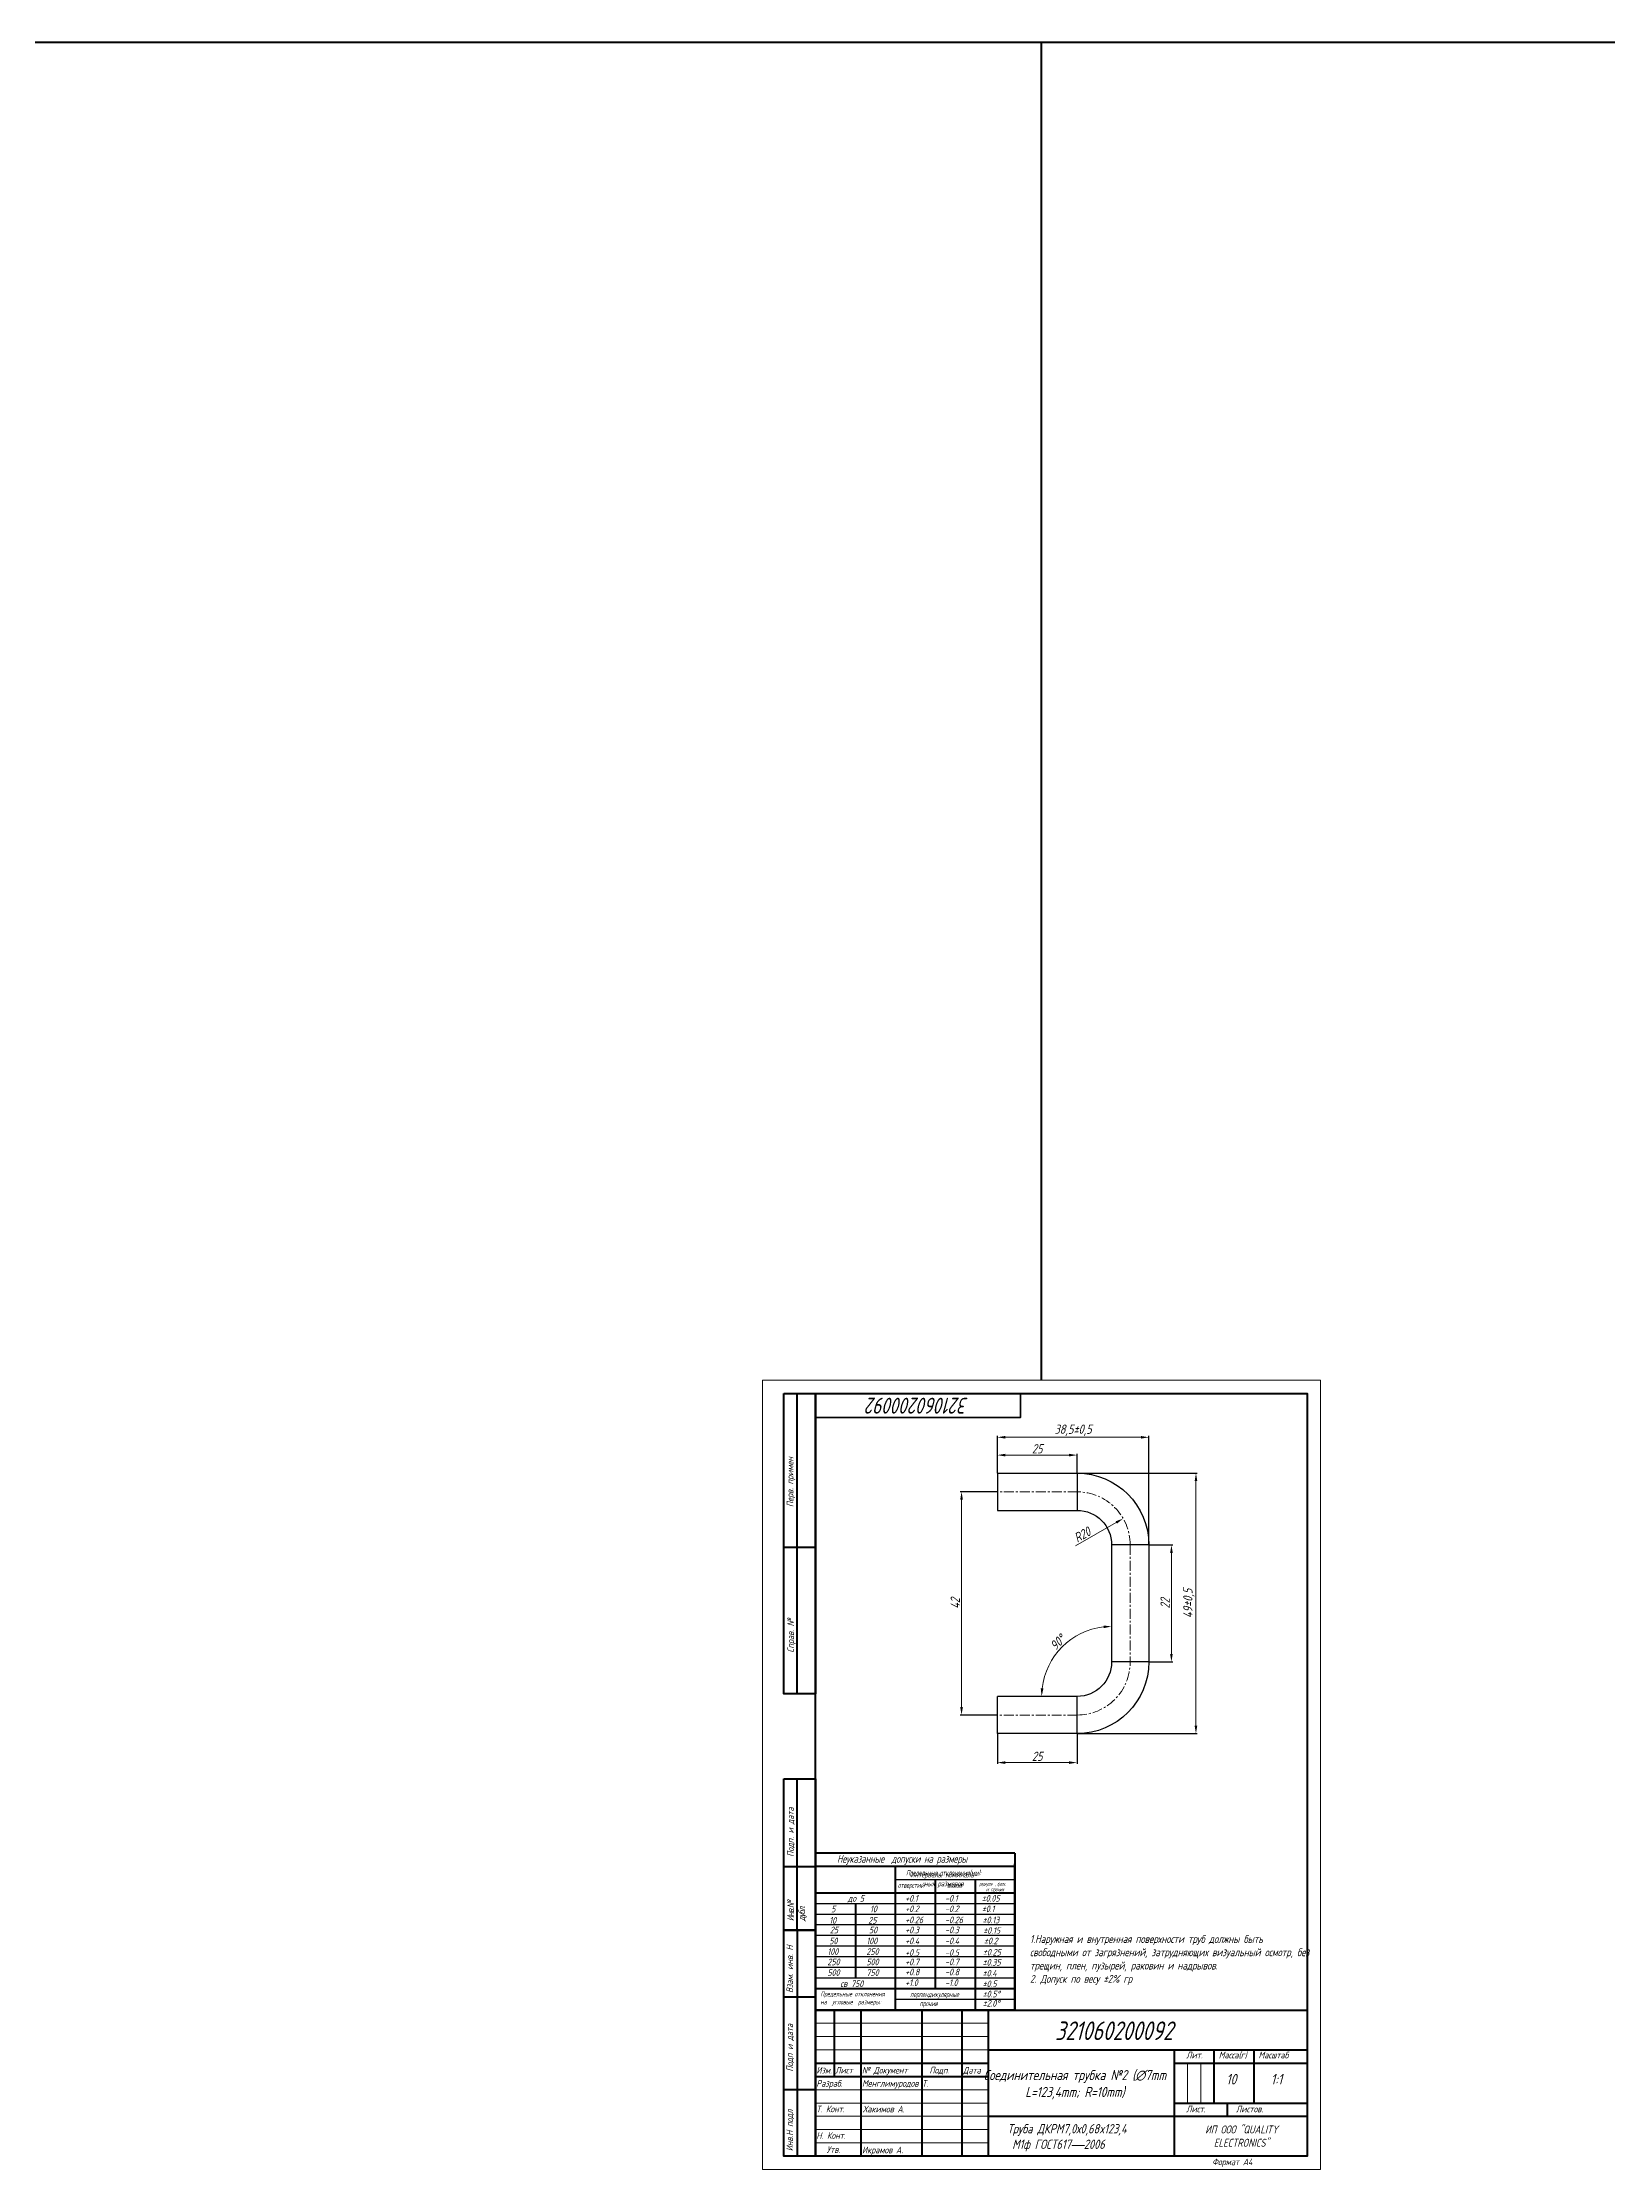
# Model space of a CAD drawing. Header units: millimetres. Extents: x 937859 to 970574, y 987894 to 996517.
# Drawn here: x 965967 to 966556, y 991217 to 992018 of the extents above; entities that cross this region are included whole.
import ezdxf

# ---------------------------------------------------------------- set-up
doc = ezdxf.new("R2010")
doc.units = ezdxf.units.MM
doc.header["$LTSCALE"] = 0.5
doc.linetypes.add('CENTER', pattern=[0.6, 0.375, -0.075, 0.075, -0.075])
doc.linetypes.add('K5LT_BASIC', pattern=[0])
doc.layers.add('DIM', color=4, linetype='Continuous')
doc.layers.add('MD_Visible', color=7, linetype='Continuous', lineweight=25)
doc.layers.add('MD_Visible Narrow', color=7, linetype='Continuous', lineweight=25)
doc.styles.get("Standard").update_dxf_attribs({"font": 'GOST_A.TTF', "oblique": 15})
doc.dimstyles.new('ГОСТ-1', dxfattribs={"dimtxt": 2.5, "dimasz": 3, "dimexe": 0.5, "dimexo": 0, "dimtad": 1, "dimzin": 0, "dimtxsty": 'Standard', "dimcen": 0.09, "dimadec": 0, "dimazin": 0, "dimtfac": 1, "dimtofl": 0, "dimtmove": 0, "dimatfit": 3, "dimfxl": 1, "dimtolj": 1, "dimtzin": 0, "dimlwd": 5, "dimarcsym": 0})

# ---------------------------------------------------------------- blocks, each defined once
blk = doc.blocks.new('*D22')
at = {"color": 0, "lineweight": -2, "transparency": 16777216}
for p, q in [((966326.44, 991479.2), (966326.44, 991493.21)), ((966383.44, 991452.2), (966383.44, 991493.21))]:
    blk.add_line(p, q, dxfattribs=at)
at = {"color": 0, "lineweight": 5, "transparency": 16777216}
blk.add_line((966329.44, 991492.71), (966380.44, 991492.71), dxfattribs=at)
at = {"color": 0, "transparency": 16777216}
for points in [[(966329.44, 991493.21), (966329.44, 991492.21), (966326.44, 991492.71)], [(966380.44, 991493.21), (966380.44, 991492.21), (966383.44, 991492.71)]]:
    blk.add_solid(points, dxfattribs=at)
at = {"layer": 'Defpoints', "color": 0, "transparency": 16777216}
for p in [(966383.44, 991492.71), (966326.44, 991479.2), (966383.44, 991452.2)]:
    blk.add_point(p, dxfattribs=at)
at = {"color": 0, "lineweight": 5, "transparency": 16777216, "insert": (966354.94, 991495.35), "char_height": 3.5, "attachment_point": 5}
blk.add_mtext('\\A1;38,5%%P0,5', dxfattribs=at)
blk = doc.blocks.new('*D23')
at = {"color": 0, "lineweight": -2, "transparency": 16777216}
for p, q in [((966356.44, 991479.2), (966401.68, 991479.2)), ((966356.44, 991381.2), (966401.68, 991381.2))]:
    blk.add_line(p, q, dxfattribs=at)
at = {"color": 0, "lineweight": 5, "transparency": 16777216}
blk.add_line((966401.18, 991476.2), (966401.18, 991384.2), dxfattribs=at)
at = {"color": 0, "transparency": 16777216}
for points in [[(966400.68, 991476.2), (966401.68, 991476.2), (966401.18, 991479.2)], [(966400.68, 991384.2), (966401.68, 991384.2), (966401.18, 991381.2)]]:
    blk.add_solid(points, dxfattribs=at)
at = {"layer": 'Defpoints', "color": 0, "transparency": 16777216}
for p in [(966356.44, 991479.2), (966356.44, 991381.2), (966401.18, 991381.2)]:
    blk.add_point(p, dxfattribs=at)
at = {"color": 0, "lineweight": 5, "transparency": 16777216, "insert": (966398.54, 991430.2), "char_height": 3.5, "attachment_point": 5, "rotation": 90}
blk.add_mtext('\\A1;49%%P0,5', dxfattribs=at)
blk = doc.blocks.new('*D24')
at = {"color": 0, "lineweight": -2, "transparency": 16777216}
for p, q in [((966326.44, 991472.2), (966312.47, 991472.2)), ((966326.44, 991388.2), (966312.47, 991388.2))]:
    blk.add_line(p, q, dxfattribs=at)
at = {"color": 0, "lineweight": 5, "transparency": 16777216}
blk.add_line((966312.97, 991469.2), (966312.97, 991391.2), dxfattribs=at)
at = {"color": 0, "transparency": 16777216}
for points in [[(966312.47, 991469.2), (966313.47, 991469.2), (966312.97, 991472.2)], [(966312.47, 991391.2), (966313.47, 991391.2), (966312.97, 991388.2)]]:
    blk.add_solid(points, dxfattribs=at)
at = {"layer": 'Defpoints', "color": 0, "transparency": 16777216}
for p in [(966326.44, 991472.2), (966312.97, 991388.2), (966326.44, 991388.2)]:
    blk.add_point(p, dxfattribs=at)
at = {"color": 0, "lineweight": 5, "transparency": 16777216, "insert": (966310.59, 991430.2), "char_height": 3.5, "attachment_point": 5, "rotation": 90}
blk.add_mtext('\\A1;42', dxfattribs=at)
blk = doc.blocks.new('*D25')
at = {"color": 0, "lineweight": -2, "transparency": 16777216}
for p, q in [((966383.44, 991452.2), (966392.45, 991452.2)), ((966383.44, 991408.2), (966392.45, 991408.2))]:
    blk.add_line(p, q, dxfattribs=at)
at = {"color": 0, "lineweight": 5, "transparency": 16777216}
blk.add_line((966391.95, 991449.2), (966391.95, 991411.2), dxfattribs=at)
at = {"color": 0, "transparency": 16777216}
for points in [[(966391.45, 991449.2), (966392.45, 991449.2), (966391.95, 991452.2)], [(966391.45, 991411.2), (966392.45, 991411.2), (966391.95, 991408.2)]]:
    blk.add_solid(points, dxfattribs=at)
at = {"layer": 'Defpoints', "color": 0, "transparency": 16777216}
for p in [(966383.44, 991452.2), (966383.44, 991408.2), (966391.95, 991408.2)]:
    blk.add_point(p, dxfattribs=at)
at = {"color": 0, "lineweight": 5, "transparency": 16777216, "insert": (966389.57, 991430.2), "char_height": 3.5, "attachment_point": 5, "rotation": 90}
blk.add_mtext('\\A1;22', dxfattribs=at)
blk = doc.blocks.new('*D26')
at = {"color": 0, "lineweight": -2, "transparency": 16777216}
for p, q in [((966326.44, 991381.2), (966326.44, 991369.78)), ((966356.44, 991381.2), (966356.44, 991369.78))]:
    blk.add_line(p, q, dxfattribs=at)
at = {"color": 0, "lineweight": 5, "transparency": 16777216}
blk.add_line((966353.44, 991370.28), (966329.44, 991370.28), dxfattribs=at)
at = {"color": 0, "transparency": 16777216}
for points in [[(966329.44, 991370.78), (966329.44, 991369.78), (966326.44, 991370.28)], [(966353.44, 991370.78), (966353.44, 991369.78), (966356.44, 991370.28)]]:
    blk.add_solid(points, dxfattribs=at)
at = {"layer": 'Defpoints', "color": 0, "transparency": 16777216}
for p in [(966326.44, 991381.2), (966356.44, 991381.2), (966326.44, 991370.28)]:
    blk.add_point(p, dxfattribs=at)
at = {"color": 0, "lineweight": 5, "transparency": 16777216, "insert": (966341.44, 991372.65), "char_height": 3.5, "attachment_point": 5}
blk.add_mtext('\\A1;25', dxfattribs=at)
blk = doc.blocks.new('*D27')
at = {"color": 0, "lineweight": -2, "transparency": 16777216}
for p, q in [((966326.44, 991479.2), (966326.44, 991486.5)), ((966356.44, 991479.2), (966356.44, 991486.5))]:
    blk.add_line(p, q, dxfattribs=at)
at = {"color": 0, "lineweight": 5, "transparency": 16777216}
blk.add_line((966329.44, 991486), (966353.44, 991486), dxfattribs=at)
at = {"color": 0, "transparency": 16777216}
for points in [[(966329.44, 991486.5), (966329.44, 991485.5), (966326.44, 991486)], [(966353.44, 991486.5), (966353.44, 991485.5), (966356.44, 991486)]]:
    blk.add_solid(points, dxfattribs=at)
at = {"layer": 'Defpoints', "color": 0, "transparency": 16777216}
for p in [(966356.44, 991486), (966326.44, 991479.2), (966356.44, 991479.2)]:
    blk.add_point(p, dxfattribs=at)
at = {"color": 0, "lineweight": 5, "transparency": 16777216, "insert": (966341.44, 991488.38), "char_height": 3.5, "attachment_point": 5}
blk.add_mtext('\\A1;25', dxfattribs=at)
blk = doc.blocks.new('*D28')
at = {"color": 0, "lineweight": 5, "transparency": 16777216}
blk.add_arc((966369.44, 991395.2), 26.34, 96.52924, 173.47076, dxfattribs=at)
at = {"color": 0, "transparency": 16777216}
for points in [[(966366.42, 991421.87), (966366.47, 991420.87), (966369.44, 991421.54)], [(966343.77, 991398.17), (966342.77, 991398.22), (966343.1, 991395.2)]]:
    blk.add_solid(points, dxfattribs=at)
at = {"layer": 'Defpoints', "color": 0, "transparency": 16777216}
for p in [(966369.44, 991452.2), (966346.63, 991408.37), (966369.44, 991408.2), (966326.44, 991395.2), (966356.44, 991395.2)]:
    blk.add_point(p, dxfattribs=at)
at = {"color": 0, "lineweight": 5, "transparency": 16777216, "insert": (966349.14, 991415.5), "char_height": 3.5, "attachment_point": 5, "rotation": 45}
blk.add_mtext('\\A1;90°', dxfattribs=at)
blk = doc.blocks.new('*U141')
at = {"color": 0, "linetype": 'CENTER', "lineweight": 5, "ltscale": 20, "transparency": 16777216}
blk.add_line((15.2, 0), (-18.5, 0), dxfattribs=at)
blk = doc.blocks.new('*D142')
at = {"color": 0, "lineweight": 5, "transparency": 16777216}
blk.add_line((966355.89, 991451.88), (966371.2, 991460.64), dxfattribs=at)
at = {"color": 0, "transparency": 16777216}
blk.add_solid([(966370.95, 991461.08), (966371.44, 991460.21), (966373.8, 991462.13)], dxfattribs=at)
at = {"layer": 'Defpoints', "color": 0, "transparency": 16777216}
for p in [(966373.8, 991462.13), (966356.44, 991452.2)]:
    blk.add_point(p, dxfattribs=at)
at = {"color": 0, "lineweight": 5, "transparency": 16777216, "insert": (966358.37, 991456.04), "char_height": 3.5, "attachment_point": 5, "rotation": 29.77708}
blk.add_mtext('\\A1;R20', dxfattribs=at)

msp = doc.modelspace()

# ---------------------------------------------------------------- linework, layer by layer
at = {"color": 1, "lineweight": 90}
for p, q in [((965999.022, 992017.59), (965095.208, 992017.59)), ((966343.042, 992017.59), (965999.022, 992017.59)), ((966343.042, 991514.176), (966343.042, 992017.59)), ((966673.437, 992017.59), (966343.042, 992017.59))]:
    msp.add_line(p, q, dxfattribs=at)
at = {"lineweight": 5}
for p, q in [((966448.042, 991514.176), (966238.042, 991514.176)), ((966258.042, 991272.176), (966323.042, 991272.176)), ((966258.042, 991267.176), (966323.042, 991267.176)), ((966258.042, 991262.176), (966323.042, 991262.176)), ((966398.042, 991242.176), (966398.042, 991257.176)), ((966403.042, 991242.176), (966403.042, 991257.176)), ((966403.042, 991242.176), (966403.042, 991257.176)), ((966258.042, 991247.176), (966323.042, 991247.176)), ((966258.042, 991242.176), (966323.042, 991242.176)), ((966258.042, 991237.176), (966323.042, 991237.176)), ((966258.042, 991232.176), (966323.042, 991232.176)), ((966258.042, 991227.176), (966323.042, 991227.176))]:
    msp.add_line(p, q, dxfattribs=at)
at = {"linetype": 'CENTER', "lineweight": 5, "ltscale": 20}
for p, q in [((966322.941, 991472.199), (966356.441, 991472.199)), ((966376.441, 991452.199), (966376.441, 991408.199))]:
    msp.add_line(p, q, dxfattribs=at)
at = {"lineweight": 50}
for p, q in [((966258.042, 991451.176), (966246.042, 991451.176)), ((966251.042, 991307.176), (966251.042, 991222.176)), ((966258.042, 991277.176), (966323.042, 991277.176)), ((966265.042, 991277.176), (966265.042, 991252.176)), ((966275.042, 991277.176), (966275.042, 991222.176)), ((966298.042, 991277.176), (966298.042, 991222.176)), ((966313.042, 991277.176), (966313.042, 991222.176)), ((966323.042, 991277.176), (966323.042, 991222.176)), ((966258.042, 991257.176), (966323.042, 991257.176)), ((966323.042, 991262.176), (966443.042, 991262.176)), ((966393.042, 991262.176), (966393.042, 991222.176)), ((966393.042, 991257.176), (966443.042, 991257.176)), ((966408.042, 991242.176), (966408.042, 991262.176)), ((966408.042, 991242.176), (966408.042, 991262.176)), ((966423.042, 991242.176), (966423.042, 991262.176)), ((966423.042, 991242.176), (966423.042, 991262.176)), ((966258.042, 991252.176), (966323.042, 991252.176)), ((966393.042, 991242.176), (966443.042, 991242.176)), ((966413.042, 991237.176), (966413.042, 991242.176)), ((966323.042, 991237.176), (966443.042, 991237.176))]:
    msp.add_line(p, q, dxfattribs=at)
at = {"lineweight": 40}
for p, q in [((966258.042, 991336.176), (966258.042, 991277.176)), ((966333.042, 991336.176), (966258.042, 991336.176)), ((966333.042, 991331.176), (966258.042, 991331.176)), ((966288.042, 991331.176), (966288.042, 991277.176)), ((966333.042, 991336.176), (966333.042, 991277.176)), ((966333.042, 991321.176), (966258.042, 991321.176)), ((966303.042, 991326.176), (966303.042, 991285.176)), ((966318.042, 991326.176), (966318.042, 991277.176)), ((966273.042, 991317.176), (966273.042, 991289.176)), ((966333.042, 991285.176), (966258.042, 991285.176)), ((966333.042, 991277.176), (966258.042, 991277.176))]:
    msp.add_line(p, q, dxfattribs=at)
at = {"linetype": 'K5LT_BASIC', "lineweight": 40}
msp.add_line((966333.042, 991277.176), (966333.042, 991332.176), dxfattribs=at)
for p, q in [((966333.042, 991326.176), (966288.042, 991326.176)), ((966333.042, 991317.176), (966258.042, 991317.176)), ((966333.042, 991313.176), (966258.042, 991313.176)), ((966333.042, 991309.176), (966258.042, 991309.176)), ((966333.042, 991305.176), (966258.042, 991305.176)), ((966333.042, 991301.176), (966258.042, 991301.176)), ((966333.042, 991297.176), (966258.042, 991297.176)), ((966333.042, 991297.176), (966333.042, 991277.176)), ((966333.042, 991293.176), (966258.042, 991293.176)), ((966333.042, 991289.176), (966258.042, 991289.176)), ((966333.042, 991281.176), (966288.042, 991281.176)), ((966333.042, 991281.176), (966288.042, 991281.176)), ((966333.042, 991277.176), (966333.042, 991285.176)), ((966333.042, 991277.176), (966333.042, 991282.176)), ((966443.042, 991277.176), (966443.042, 991222.176))]:
    msp.add_line(p, q)
at = {"lineweight": 5}
msp.add_lwpolyline([(966238.042, 991514.176), (966448.042, 991514.176), (966448.042, 991217.176), (966238.042, 991217.176)], close=True, dxfattribs=at)
at = {"lineweight": 50}
for points in [[(966246.042, 991509.176), (966258.042, 991509.176), (966258.042, 991396.176), (966246.042, 991396.176)], [(966251.042, 991509.176), (966258.042, 991509.176), (966258.042, 991396.176), (966251.042, 991396.176)], [(966258.042, 991509.176), (966443.042, 991509.176), (966443.042, 991222.176), (966258.042, 991222.176)], [(966246.042, 991364.176), (966258.042, 991364.176), (966258.042, 991307.176), (966246.042, 991307.176)], [(966251.042, 991364.176), (966258.042, 991364.176), (966258.042, 991307.176), (966251.042, 991307.176)], [(966246.042, 991331.176), (966258.042, 991331.176), (966258.042, 991307.176), (966246.042, 991307.176)], [(966246.042, 991307.176), (966258.042, 991307.176), (966258.042, 991222.176), (966246.042, 991222.176)], [(966246.042, 991282.176), (966258.042, 991282.176), (966258.042, 991247.176), (966246.042, 991247.176)], [(966258.042, 991277.176), (966443.042, 991277.176), (966443.042, 991222.176), (966258.042, 991222.176)]]:
    msp.add_lwpolyline(points, close=True, dxfattribs=at)
at = {"lineweight": 35, "ltscale": 10}
msp.add_lwpolyline([(966258.042, 991509.176), (966335.204, 991509.176), (966335.204, 991500.162), (966258.042, 991500.162)], close=True, dxfattribs=at)
at = {"linetype": 'CENTER', "lineweight": 5, "ltscale": 20}
for centre, radius, start, end in [((966356.441, 991452.199), 20, 360, 90), ((966356.504, 991408.136), 19.937, 269.818099, 0.181901)]:
    msp.add_arc(centre, radius, start, end, dxfattribs=at)
at = {"layer": 'MD_Visible', "extrusion": (0, 1, 0)}
for p, q in [((966326.441, 991479.199), (966356.441, 991479.199)), ((966326.441, 991479.199), (966326.441, 991472.199)), ((966326.441, 991472.199), (966326.441, 991465.199)), ((966326.441, 991465.199), (966356.441, 991465.199)), ((966369.441, 991452.199), (966369.441, 991408.199)), ((966383.441, 991452.199), (966383.441, 991408.199)), ((966326.441, 991388.199), (966326.441, 991395.199)), ((966356.441, 991395.199), (966326.441, 991395.199)), ((966326.441, 991381.199), (966326.441, 991388.199)), ((966356.441, 991381.199), (966326.441, 991381.199))]:
    msp.add_line(p, q, dxfattribs=at)
at = {"layer": 'MD_Visible', "extrusion": (1.22465e-16, 0, -1)}
for centre, radius, start, end in [((-966356.441, 991452.199), 27, 90, 180), ((-966356.441, 991452.199), 13, 90, 180), ((-966356.441, 991408.199), 13, 180, 270), ((-966356.441, 991408.199), 27, 180, 270)]:
    msp.add_arc(centre, radius, start, end, dxfattribs=at)
at = {"layer": 'MD_Visible Narrow', "extrusion": (0, 1, 0)}
for p, q in [((966356.441, 991479.199), (966356.441, 991472.199)), ((966356.441, 991472.199), (966356.441, 991465.199)), ((966376.441, 991452.199), (966369.441, 991452.199)), ((966383.441, 991452.199), (966376.441, 991452.199)), ((966376.441, 991408.199), (966369.441, 991408.199)), ((966383.441, 991408.199), (966376.441, 991408.199)), ((966356.441, 991388.199), (966356.441, 991395.199)), ((966356.441, 991381.199), (966356.441, 991388.199))]:
    msp.add_line(p, q, dxfattribs=at)

# ---------------------------------------------------------------- block references
at = {"linetype": 'CENTER', "lineweight": 5, "ltscale": 20}
msp.add_blockref('*U141', (966341.441, 991388.199), dxfattribs=at)

# ---------------------------------------------------------------- texts
at = {"attachment_point": 1}
for s, width, gutter_width, insert, char_height, rotation in [('{\\W0.965;321060200092}', 404.10291, 1.108, (966315.599, 991501.607), 6, 180), ('Взам. инв. Н', 90.13677, 0.374, (966247.079, 991283.601), 2.5, 90), ('Подп и дата', 92.26353, 0.374, (966247.079, 991253.996), 2.5, 90), ('Инв.Н подл', 108.8322, 0.374, (966247.062, 991224.03), 2.5, 90)]:
    msp.add_mtext_dynamic_manual_height_columns(s, width=width, gutter_width=gutter_width, heights=[0], dxfattribs=dict(at, insert=insert, char_height=char_height, rotation=rotation))
for s, width, gutter_width, insert, char_height in [('{\\W0.8;Неуказанные  допуски на размеры}', 250.74972, 0.0899, (966266.122, 991335.576), 3), ('{\\W0.8;Предельные отклонения(мм):}', 157.51686, 0.0899, (966292.086, 991329.829), 2), ('\\pxqc;{\\W0.9;Интервалы номиналь-\\Pных размеров}', 131.39297, 0.0899, (966240.578, 991329.087), 2), ('{\\W0.8;валов}', 0.98749, 0.0899, (966307.548, 991325.167), 2), ('{\\W0.6;радиусов  , фасок}', 37.34153, 0.0899, (966319.652, 991325.483), 1.5), ('{\\W0.8;и прочих}', 81.59898, 0.0899, (966322.173, 991323.339), 1.5), ('5', 35.51177, 0.0899, (966263.885, 991316.46), 2.5), ('до 5', 35.51177, 0.0899, (966270.12, 991320.442), 2.5), ('10', 35.51177, 0.0899, (966278.494, 991316.46), 2.5), ('+0.1', 35.51177, 0.0899, (966291.737, 991320.442), 2.5), ('+0.2', 35.51177, 0.0899, (966291.737, 991316.514), 2.5), ('-0.1', 35.51177, 0.0899, (966306.737, 991320.442), 2.5), ('-0.2', 35.51177, 0.0899, (966306.737, 991316.514), 2.5), ('%%P0.05', 35.51177, 0.0899, (966320.542, 991320.442), 2.5), ('%%P0.1', 35.51177, 0.0899, (966320.59, 991316.497), 2.5), ('25', 35.51177, 0.0899, (966263.398, 991308.546), 2.5), ('10', 35.51177, 0.0899, (966263.174, 991312.176), 2.5), ('25', 35.51177, 0.0899, (966277.849, 991312.176), 2.5), ('50', 35.51177, 0.0899, (966278.104, 991308.546), 2.5), ('+0.26', 35.51177, 0.0899, (966291.737, 991312.345), 2.5), ('+0.3', 35.51177, 0.0899, (966291.737, 991308.558), 2.5), ('-0.26', 35.51177, 0.0899, (966306.737, 991312.345), 2.5), ('-0.3', 35.51177, 0.0899, (966306.737, 991308.558), 2.5), ('%%P0.13', 35.51177, 0.0899, (966320.874, 991312.304), 2.5), ('%%P0.15', 35.51177, 0.0899, (966321.127, 991308.357), 2.5), ('100', 35.51177, 0.0899, (966262.454, 991300.406), 2.5), ('50', 35.51177, 0.0899, (966263.157, 991304.442), 2.5), ('250', 35.51177, 0.0899, (966277.13, 991300.406), 2.5), ('100', 35.51177, 0.0899, (966277.13, 991304.442), 2.5), ('+0.4', 35.51177, 0.0899, (966291.737, 991304.442), 2.5), ('+0.5', 35.51177, 0.0899, (966291.737, 991300.075), 2.5), ('-0.4', 35.51177, 0.0899, (966306.737, 991304.442), 2.5), ('-0.5', 35.51177, 0.0899, (966306.737, 991300.075), 2.5), ('%%P0.25', 35.51177, 0.0899, (966320.992, 991300.18), 2.5), ('%%P0.2', 35.51177, 0.0899, (966321.38, 991304.416), 2.5), ('250', 35.51177, 0.0899, (966262.454, 991296.52), 2.5), ('500', 35.51177, 0.0899, (966262.454, 991292.52), 2.5), ('500', 35.51177, 0.0899, (966277.13, 991296.52), 2.5), ('750', 35.51177, 0.0899, (966277.13, 991292.52), 2.5), ('+0.7', 35.51177, 0.0899, (966291.737, 991296.519), 2.5), ('+0.8', 35.51177, 0.0899, (966291.737, 991292.717), 2.5), ('+1.0', 35.51177, 0.0899, (966291.737, 991288.717), 2.5), ('-0.7', 35.51177, 0.0899, (966306.737, 991296.519), 2.5), ('-0.8', 35.51177, 0.0899, (966306.737, 991292.717), 2.5), ('-1.0', 35.51177, 0.0899, (966306.737, 991288.717), 2.5), ('%%P0.35', 35.51177, 0.0899, (966320.882, 991296.389), 2.5), ('%%P0.4', 35.51177, 0.0899, (966320.882, 991292.289), 2.5), ('{\\W0.9;Предельные отклонения\\Pна  угловые  размеры:}', 129.19549, 0.0899, (966259.863, 991284.112), 1.8), (' св 750', 131.66195, 0.0899, (966265.902, 991288.32), 2.5), ('%%P0.5', 35.51177, 0.0899, (966320.882, 991288.289), 2.5), ('%%P0.5%%D', 35.51177, 0.0899, (966320.907, 991284.442), 2.5), ('%%P2.0%%D', 35.51177, 0.0899, (966320.907, 991280.937), 2.5), ('{\\W0.965;321060200092}', 508.18614, 1.108, (966348.159, 991272.879), 7), ('Лит.', 0.23861, 0.374, (966397.512, 991261.469), 2.5), ('Масса(г)', 0.33367, 0.374, (966409.751, 991261.469), 2.5), ('Масштаб', 0.23861, 0.374, (966424.729, 991261.469), 2.5), ('Разраб.', 0.08077, 0.374, (966258.333, 991250.817), 2.5), ('Изм.', 0.08077, 0.374, (966258.333, 991255.783), 2.5), ('Лист', 0.08077, 0.374, (966265.425, 991255.783), 2.5), ('№ Документ', 21.07549, 0.374, (966275.482, 991255.783), 2.5), ('Менглимуродов Т.', 132.77092, 0.374, (966275.516, 991250.817), 2.5), ('Подп.', 0.08077, 0.374, (966300.882, 991255.783), 2.5), ('Дата', 0.08077, 0.374, (966313.551, 991255.783), 2.5), ('\\pxqc;Соединительная трубка №2 (∅7mm L=123,4mm; R=10mm)', 69.91669, 1.108, (966320.682, 991254.587), 3.8), ('10', 45.31924, 0.374, (966412.579, 991253.155), 4), ('1:1', 0.78366, 0.374, (966429.366, 991253.155), 4), ('Т. Конт.', 51.95426, 0.374, (966258.333, 991241.209), 2.5), ('{\\fGOST type A|b0|i0|c204|p34;Хакимов А.}', 85.95293, 0.374, (966275.818, 991241.138), 2.5), ('Лист.', 0.23861, 0.374, (966397.512, 991241.195), 2.5), ('Листов.', 0.23861, 0.374, (966416.247, 991241.195), 2.5), ('\\pxqc;ИП ООО "QUALITY \\PELECTRONICS"', 30.17947, 0.187, (966403.233, 991233.731), 3), ('Н. Конт.', 57.06286, 0.374, (966258.333, 991231.208), 2.5), ('Утв.', 0.20976, 0.374, (966262.212, 991225.908), 2.5), ('Икрамов А.', 139.21159, 0.374, (966275.516, 991225.756), 2.5), ('Формат А4', 137.39281, 0.374, (966407.282, 991221.284), 2.5)]:
    msp.add_mtext_dynamic_manual_height_columns(s, width=width, gutter_width=gutter_width, heights=[0], dxfattribs=dict(at, insert=insert, char_height=char_height))
at = {"lineweight": 40, "char_height": 2, "attachment_point": 1}
for s, width, insert in [('{\\W0.8;отверстий}', 1.1613, (966288.999, 991325.151)), ('{\\W0.8;перпендикулярные}', 35.51177, (966293.623, 991284.059)), ('{\\W0.8;прочие}', 35.51177, (966297.174, 991280.63))]:
    msp.add_mtext_dynamic_manual_height_columns(s, width=width, gutter_width=0.0899, heights=[0], dxfattribs=dict(at, insert=insert))
at = {"attachment_point": 1}
for s, insert, char_height, width in [('1.Наружная и внутренная поверхности труб должны быть свободными от загрязнений, затрудняющих визуальный осмотр, без трещин, плен, пузырей, раковин и надрывов.\\P2. Допуск по весу ±2% гр', (966338.709, 991305.417), 3, 106.72154), ('Труба ДКРМ7,0х0,68x123,4 \\P M1ф ГОСТ617{\\fArial|b0|i0|c204|p34;—}2006 ', (966330.238, 991234.25), 3.5, 61.74928)]:
    msp.add_mtext(s, dxfattribs=dict(at, insert=insert, char_height=char_height, width=width))
at = {"layer": 'DIM', "color": 250, "linetype": 'CENTER', "ltscale": 0.25, "char_height": 2.5, "attachment_point": 1, "rotation": 90}
for s, width, insert in [('{\\C0;Перв. примен}', 109.62349, (966247.193, 991466.45)), ('\\pxt1;{\\C0;Справ. №}', 55.46975, (966247.428, 991411.699)), ('{\\C0;Подп. и дата}', 133.34286, (966247.336, 991334.821)), ('{\\T0.85;\\C0;Инв.№ дубл.}', 0.71888, (966247.408, 991310.595))]:
    msp.add_mtext_dynamic_manual_height_columns(s, width=width, gutter_width=1.797, heights=[0], dxfattribs=dict(at, insert=insert))

# ---------------------------------------------------------------- dimensions: what is measured, and where the dimension line sits
at = {"lineweight": 5}
for base, p1, p2, text, picture, middle in [((966383.441, 991492.715), (966326.441, 991479.199), (966383.441, 991452.199), '38,5%%P0,5', '*D22', (966354.941, 991495.354)), ((966356.441, 991486.004), (966326.441, 991479.199), (966356.441, 991479.199), '25', '*D27', (966341.441, 991488.38)), ((966326.441, 991370.279), (966356.441, 991381.199), (966326.441, 991381.199), '25', '*D26', (966341.441, 991372.655))]:
    dim = msp.add_linear_dim(base=base, p1=p1, p2=p2, text=text, dimstyle='ГОСТ-1', override={"dimtxt": 3.5}, dxfattribs=at)
    dim.commit()
    dim.dimension.update_dxf_attribs({"geometry": picture, "text_midpoint": middle})
for base, p1, p2, text, picture, middle in [((966401.176, 991381.199), (966356.441, 991479.199), (966356.441, 991381.199), '49%%P0,5', '*D23', (966398.537, 991430.199)), ((966391.947, 991408.199), (966383.441, 991452.199), (966383.441, 991408.199), '22', '*D25', (966389.571, 991430.199))]:
    dim = msp.add_linear_dim(base=base, p1=p1, p2=p2, angle=90, text=text, dimstyle='ГОСТ-1', override={"dimtxt": 3.5}, dxfattribs=at)
    dim.commit()
    dim.dimension.update_dxf_attribs({"geometry": picture, "text_midpoint": middle})
dim = msp.add_linear_dim(base=(966312.968, 991388.199), p1=(966326.441, 991472.199), p2=(966326.441, 991388.199), angle=90, text='42', dimstyle='ГОСТ-1', override={"dimtxt": 3.5}, dxfattribs=at)
dim.commit()
dim.dimension.update_dxf_attribs({"geometry": '*D24', "text_midpoint": (966312.968, 991430.199), "dimtype": 160})
dim = msp.add_radius_dim(center=(966356.441, 991452.199), mpoint=(966373.8, 991462.132), text='R20', dimstyle='ГОСТ-1', override={"dimtxt": 3.5}, dxfattribs=at)
dim.commit()
dim.dimension.update_dxf_attribs({"geometry": '*D142', "text_midpoint": (966359.553, 991453.98), "dimtype": 164})
dim = msp.add_angular_dim_2l(base=(966346.63, 991408.369), line1=((966369.441, 991452.199), (966369.441, 991408.199)), line2=((966356.441, 991395.199), (966326.441, 991395.199)), dimstyle='ГОСТ-1', override={"dimtxt": 3.5}, dxfattribs=at)
dim.commit()
dim.dimension.update_dxf_attribs({"geometry": '*D28', "text_midpoint": (966349.135, 991415.505)})

doc.saveas('drawing.dxf')
